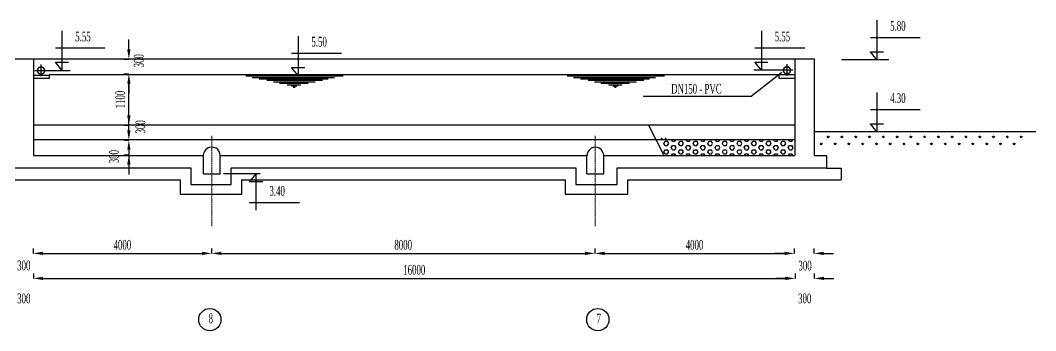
# Model space of a CAD drawing. Header units: millimetres. Extents: x -702765 to 835888, y -645289 to 262.
# Drawn here: x 560302 to 581143, y -302968 to -296600 of the extents above; entities that cross this region are included whole.
import ezdxf
from ezdxf.enums import TextEntityAlignment as Align

# ---------------------------------------------------------------- set-up
doc = ezdxf.new("R2010")
doc.units = ezdxf.units.MM
doc.header["$LTSCALE"] = 0.01
doc.linetypes.add('CENTER', pattern=[2, 1.25, -0.25, 0.25, -0.25])
doc.layers.add('duong tam', color=6, linetype='CENTER', lineweight=9)
doc.layers.add('HACTH', color=9, linetype='Continuous')
doc.styles.add('TUYEN', font='vntimeh.shx', dxfattribs={"width": 0.6, "height": 200})
doc.dimstyles.new('D2', dxfattribs={"dimtxt": 200, "dimasz": 300, "dimexe": 0.18, "dimexo": 6.25, "dimgap": 50, "dimtad": 1, "dimdec": 0, "dimzin": 12, "dimdsep": 46, "dimtxsty": 'TUYEN', "dimcen": 0.09, "dimdle": 80, "dimclrd": 1, "dimclre": 1, "dimclrt": 2, "dimadec": 0, "dimazin": 0, "dimtfac": 0.000899191, "dimtdec": 0, "dimtofl": 0, "dimtmove": 2, "dimatfit": 3, "dimfxl": 0, "dimtolj": 1, "dimtzin": 12, "dimarcsym": 0})

# ---------------------------------------------------------------- blocks, each defined once
blk = doc.blocks.new('*X13')
at = {"color": 0}
for p, q in [((5515, 34365), (5489, 34392)), ((5515, 34365), (5515, 34403)), ((5515, 34365), (5542, 34392)), ((5798, 34365), (5772, 34392)), ((5798, 34365), (5798, 34403)), ((5798, 34365), (5825, 34392)), ((6081, 34365), (6055, 34392)), ((6081, 34365), (6081, 34403)), ((6081, 34365), (6108, 34392)), ((6364, 34365), (6337, 34392)), ((6364, 34365), (6364, 34403)), ((6364, 34365), (6390, 34392)), ((6647, 34365), (6620, 34392)), ((6647, 34365), (6647, 34403)), ((6647, 34365), (6673, 34392)), ((6930, 34365), (6903, 34392)), ((6930, 34365), (6930, 34403)), ((6930, 34365), (6956, 34392)), ((7212, 34365), (7186, 34392)), ((7212, 34365), (7212, 34403)), ((7212, 34365), (7239, 34392)), ((7495, 34365), (7469, 34392)), ((7495, 34365), (7495, 34403)), ((7495, 34365), (7522, 34392)), ((7778, 34365), (7752, 34392)), ((7778, 34365), (7778, 34403)), ((7778, 34365), (7805, 34392)), ((8061, 34365), (8035, 34392)), ((8061, 34365), (8061, 34403)), ((8061, 34365), (8088, 34392)), ((8344, 34365), (8317, 34392)), ((8344, 34365), (8344, 34403)), ((8344, 34365), (8370, 34392)), ((8627, 34365), (8600, 34392)), ((8627, 34365), (8627, 34403)), ((8627, 34365), (8653, 34392)), ((8910, 34365), (8883, 34392)), ((8910, 34365), (8910, 34403)), ((8910, 34365), (8936, 34392)), ((9192, 34365), (9166, 34392)), ((9192, 34365), (9192, 34403)), ((9192, 34365), (9219, 34392)), ((9475, 34365), (9449, 34392)), ((9475, 34365), (9475, 34403)), ((9475, 34365), (9502, 34392)), ((5374, 34224), (5347, 34250)), ((5374, 34224), (5374, 34261)), ((5374, 34224), (5401, 34250)), ((5657, 34224), (5630, 34250)), ((5657, 34224), (5657, 34261)), ((5657, 34224), (5683, 34250)), ((5940, 34224), (5913, 34250)), ((5940, 34224), (5940, 34261)), ((5940, 34224), (5966, 34250)), ((6223, 34224), (6196, 34250)), ((6223, 34224), (6223, 34261)), ((6223, 34224), (6249, 34250)), ((6505, 34224), (6479, 34250)), ((6505, 34224), (6505, 34261)), ((6505, 34224), (6532, 34250)), ((6788, 34224), (6762, 34250)), ((6788, 34224), (6788, 34261)), ((6788, 34224), (6815, 34250)), ((7071, 34224), (7045, 34250)), ((7071, 34224), (7071, 34261)), ((7071, 34224), (7098, 34250)), ((7354, 34224), (7327, 34250)), ((7354, 34224), (7354, 34261)), ((7354, 34224), (7380, 34250)), ((7637, 34224), (7610, 34250)), ((7637, 34224), (7637, 34261)), ((7637, 34224), (7663, 34250)), ((7920, 34224), (7893, 34250)), ((7920, 34224), (7920, 34261)), ((7920, 34224), (7946, 34250)), ((8202, 34224), (8176, 34250)), ((8202, 34224), (8202, 34261)), ((8202, 34224), (8229, 34250)), ((8485, 34224), (8459, 34250)), ((8485, 34224), (8485, 34261)), ((8485, 34224), (8512, 34250)), ((8768, 34224), (8742, 34250)), ((8768, 34224), (8768, 34261)), ((8768, 34224), (8795, 34250)), ((9051, 34224), (9024, 34250)), ((9051, 34224), (9051, 34261)), ((9051, 34224), (9077, 34250)), ((9334, 34224), (9307, 34250)), ((9334, 34224), (9334, 34261)), ((9334, 34224), (9360, 34250))]:
    blk.add_line(p, q, dxfattribs=at)
blk = doc.blocks.new('*D128')
at = {"layer": 'Defpoints', "color": 0, "linetype": 'Continuous'}
for p in [(560162, -300870), (560566, -300870), (560566, -301382)]:
    blk.add_point(p, dxfattribs=at)
at = {"layer": 'HACTH', "color": 1, "linetype": 'ByBlock', "lineweight": -2}
for p, q in [((560162, -301282), (560162, -301382)), ((560566, -301282), (560566, -301382)), ((559962, -301382), (559762, -301382)), ((560766, -301382), (560966, -301382))]:
    blk.add_line(p, q, dxfattribs=at)
at = {"layer": 'HACTH', "color": 1, "linetype": 'Continuous'}
for points in [[(559962, -301348), (559962, -301415), (560162, -301382)], [(560766, -301348), (560766, -301415), (560566, -301382)]]:
    blk.add_solid(points, dxfattribs=at)
at = {"layer": 'HACTH', "color": 2, "linetype": 'Continuous', "insert": (560374, -301630), "char_height": 200, "attachment_point": 5, "style": 'TUYEN'}
blk.add_mtext('\\A1;300', dxfattribs=at)
blk = doc.blocks.new('*D129')
at = {"layer": 'Defpoints', "color": 0, "linetype": 'Continuous'}
for p in [(560566, -300897), (564229, -300897), (564229, -301382)]:
    blk.add_point(p, dxfattribs=at)
at = {"layer": 'HACTH', "color": 1, "linetype": 'ByBlock', "lineweight": -2}
for p, q in [((560566, -301282), (560566, -301382)), ((564229, -301282), (564229, -301382)), ((560766, -301382), (564029, -301382))]:
    blk.add_line(p, q, dxfattribs=at)
at = {"layer": 'HACTH', "color": 1, "linetype": 'Continuous'}
for points in [[(560766, -301348), (560766, -301415), (560566, -301382)], [(564029, -301348), (564029, -301415), (564229, -301382)]]:
    blk.add_solid(points, dxfattribs=at)
at = {"layer": 'HACTH', "color": 2, "linetype": 'Continuous', "insert": (562397, -301207), "char_height": 200, "attachment_point": 5, "style": 'TUYEN'}
blk.add_mtext('\\A1;4000', dxfattribs=at)
blk = doc.blocks.new('*D130')
at = {"layer": 'Defpoints', "color": 0, "linetype": 'Continuous'}
for p in [(564229, -300897), (572094, -300897), (572094, -301382)]:
    blk.add_point(p, dxfattribs=at)
at = {"layer": 'HACTH', "color": 1, "linetype": 'ByBlock', "lineweight": -2}
for p, q in [((564229, -301282), (564229, -301382)), ((572094, -301282), (572094, -301382)), ((564429, -301382), (571894, -301382))]:
    blk.add_line(p, q, dxfattribs=at)
at = {"layer": 'HACTH', "color": 1, "linetype": 'Continuous'}
for points in [[(564429, -301348), (564429, -301415), (564229, -301382)], [(571894, -301348), (571894, -301415), (572094, -301382)]]:
    blk.add_solid(points, dxfattribs=at)
at = {"layer": 'HACTH', "color": 2, "linetype": 'Continuous', "insert": (568161, -301207), "char_height": 200, "attachment_point": 5, "style": 'TUYEN'}
blk.add_mtext('\\A1;8000', dxfattribs=at)
blk = doc.blocks.new('*D131')
at = {"layer": 'Defpoints', "color": 0, "linetype": 'Continuous'}
for p in [(572094, -300897), (576188, -300897), (576188, -301382)]:
    blk.add_point(p, dxfattribs=at)
at = {"layer": 'HACTH', "color": 1, "linetype": 'ByBlock', "lineweight": -2}
for p, q in [((572094, -301282), (572094, -301382)), ((576188, -301282), (576188, -301382)), ((572294, -301382), (575988, -301382))]:
    blk.add_line(p, q, dxfattribs=at)
at = {"layer": 'HACTH', "color": 1, "linetype": 'Continuous'}
for points in [[(572294, -301348), (572294, -301415), (572094, -301382)], [(575988, -301348), (575988, -301415), (576188, -301382)]]:
    blk.add_solid(points, dxfattribs=at)
at = {"layer": 'HACTH', "color": 2, "linetype": 'Continuous', "insert": (574141, -301207), "char_height": 200, "attachment_point": 5, "style": 'TUYEN'}
blk.add_mtext('\\A1;4000', dxfattribs=at)
blk = doc.blocks.new('*D132')
at = {"layer": 'Defpoints', "color": 0, "linetype": 'Continuous'}
for p in [(576188, -300897), (576592, -300897), (576592, -301382)]:
    blk.add_point(p, dxfattribs=at)
at = {"layer": 'HACTH', "color": 1, "linetype": 'ByBlock', "lineweight": -2}
for p, q in [((576188, -301282), (576188, -301382)), ((576592, -301282), (576592, -301382)), ((575988, -301382), (575788, -301382)), ((576792, -301382), (576992, -301382))]:
    blk.add_line(p, q, dxfattribs=at)
at = {"layer": 'HACTH', "color": 1, "linetype": 'Continuous'}
for points in [[(575988, -301348), (575988, -301415), (576188, -301382)], [(576792, -301348), (576792, -301415), (576592, -301382)]]:
    blk.add_solid(points, dxfattribs=at)
at = {"layer": 'HACTH', "color": 2, "linetype": 'Continuous', "insert": (576409, -301633), "char_height": 200, "attachment_point": 5, "style": 'TUYEN'}
blk.add_mtext('\\A1;300', dxfattribs=at)
blk = doc.blocks.new('*D137')
at = {"layer": 'Defpoints', "color": 0, "linetype": 'Continuous'}
for p in [(560178, -300641), (560570, -300641), (560570, -301895)]:
    blk.add_point(p, dxfattribs=at)
at = {"layer": 'HACTH', "color": 1, "linetype": 'ByBlock', "lineweight": -2}
for p, q in [((559978, -301895), (559778, -301895)), ((560178, -301795), (560178, -301895)), ((560570, -301795), (560570, -301895)), ((560770, -301895), (560970, -301895))]:
    blk.add_line(p, q, dxfattribs=at)
at = {"layer": 'HACTH', "color": 1, "linetype": 'Continuous'}
for points in [[(559978, -301861), (559978, -301928), (560178, -301895)], [(560770, -301861), (560770, -301928), (560570, -301895)]]:
    blk.add_solid(points, dxfattribs=at)
at = {"layer": 'HACTH', "color": 2, "linetype": 'Continuous', "insert": (560374, -302307), "char_height": 200, "attachment_point": 5, "style": 'TUYEN'}
blk.add_mtext('\\A1;300', dxfattribs=at)
blk = doc.blocks.new('*D138')
at = {"layer": 'Defpoints', "color": 0, "linetype": 'Continuous'}
for p in [(560570, -300641), (576206, -300641), (576206, -301895)]:
    blk.add_point(p, dxfattribs=at)
at = {"layer": 'HACTH', "color": 1, "linetype": 'ByBlock', "lineweight": -2}
for p, q in [((560570, -301795), (560570, -301895)), ((560770, -301895), (576006, -301895)), ((576206, -301795), (576206, -301895))]:
    blk.add_line(p, q, dxfattribs=at)
at = {"layer": 'HACTH', "color": 1, "linetype": 'Continuous'}
for points in [[(560770, -301861), (560770, -301928), (560570, -301895)], [(576006, -301861), (576006, -301928), (576206, -301895)]]:
    blk.add_solid(points, dxfattribs=at)
at = {"layer": 'HACTH', "color": 2, "linetype": 'Continuous', "insert": (568388, -301720), "char_height": 200, "attachment_point": 5, "style": 'TUYEN'}
blk.add_mtext('\\A1;16000', dxfattribs=at)
blk = doc.blocks.new('*D139')
at = {"layer": 'Defpoints', "color": 0, "linetype": 'Continuous'}
for p in [(576206, -300681), (576598, -300681), (576598, -301895)]:
    blk.add_point(p, dxfattribs=at)
at = {"layer": 'HACTH', "color": 1, "linetype": 'ByBlock', "lineweight": -2}
for p, q in [((576006, -301895), (575806, -301895)), ((576206, -301795), (576206, -301895)), ((576598, -301795), (576598, -301895)), ((576798, -301895), (576998, -301895))]:
    blk.add_line(p, q, dxfattribs=at)
at = {"layer": 'HACTH', "color": 1, "linetype": 'Continuous'}
for points in [[(576006, -301861), (576006, -301928), (576206, -301895)], [(576798, -301861), (576798, -301928), (576598, -301895)]]:
    blk.add_solid(points, dxfattribs=at)
at = {"layer": 'HACTH', "color": 2, "linetype": 'Continuous', "insert": (576402, -302307), "char_height": 200, "attachment_point": 5, "style": 'TUYEN'}
blk.add_mtext('\\A1;300', dxfattribs=at)
blk = doc.blocks.new('*D148')
at = {"layer": 'Defpoints', "color": 0, "linetype": 'Continuous'}
for p in [(562293, -299057), (562530, -299057), (562293, -299362)]:
    blk.add_point(p, dxfattribs=at)
at = {"layer": 'HACTH', "color": 1, "linetype": 'ByBlock', "lineweight": -2}
for p, q in [((562530, -298857), (562530, -298657)), ((562430, -299057), (562530, -299057)), ((562430, -299362), (562530, -299362)), ((562530, -299562), (562530, -299762))]:
    blk.add_line(p, q, dxfattribs=at)
at = {"layer": 'HACTH', "color": 1, "linetype": 'Continuous'}
for points in [[(562497, -298857), (562564, -298857), (562530, -299057)], [(562497, -299562), (562564, -299562), (562530, -299362)]]:
    blk.add_solid(points, dxfattribs=at)
at = {"layer": 'HACTH', "color": 2, "linetype": 'Continuous', "insert": (562225, -299396), "char_height": 200, "attachment_point": 5, "rotation": 90, "style": 'TUYEN'}
blk.add_mtext('\\A1;300', dxfattribs=at)
blk = doc.blocks.new('*D149')
at = {"layer": 'Defpoints', "color": 0, "linetype": 'Continuous'}
for p in [(562293, -298752), (562530, -298752), (562293, -299057)]:
    blk.add_point(p, dxfattribs=at)
at = {"layer": 'HACTH', "color": 1, "linetype": 'ByBlock', "lineweight": -2}
for p, q in [((562530, -298552), (562530, -298352)), ((562430, -298752), (562530, -298752)), ((562430, -299057), (562530, -299057)), ((562530, -299257), (562530, -299457))]:
    blk.add_line(p, q, dxfattribs=at)
at = {"layer": 'HACTH', "color": 1, "linetype": 'Continuous'}
for points in [[(562497, -298552), (562564, -298552), (562530, -298752)], [(562497, -299257), (562564, -299257), (562530, -299057)]]:
    blk.add_solid(points, dxfattribs=at)
at = {"layer": 'HACTH', "color": 2, "linetype": 'Continuous', "insert": (562768, -298786), "char_height": 200, "attachment_point": 5, "rotation": 90, "style": 'TUYEN'}
blk.add_mtext('\\A1;300', dxfattribs=at)
blk = doc.blocks.new('*D150')
at = {"layer": 'Defpoints', "color": 0, "linetype": 'Continuous'}
for p in [(562327, -297701), (562530, -297701), (562327, -298752)]:
    blk.add_point(p, dxfattribs=at)
at = {"layer": 'HACTH', "color": 1, "linetype": 'ByBlock', "lineweight": -2}
for p, q in [((562430, -297701), (562530, -297701)), ((562530, -298552), (562530, -297901)), ((562430, -298752), (562530, -298752))]:
    blk.add_line(p, q, dxfattribs=at)
at = {"layer": 'HACTH', "color": 1, "linetype": 'Continuous'}
for points in [[(562497, -297901), (562564, -297901), (562530, -297701)], [(562497, -298552), (562564, -298552), (562530, -298752)]]:
    blk.add_solid(points, dxfattribs=at)
at = {"layer": 'HACTH', "color": 2, "linetype": 'Continuous', "insert": (562355, -298226), "char_height": 200, "attachment_point": 5, "rotation": 90, "style": 'TUYEN'}
blk.add_mtext('\\A1;1100', dxfattribs=at)
blk = doc.blocks.new('*D151')
at = {"layer": 'Defpoints', "color": 0, "linetype": 'Continuous'}
for p in [(562361, -297396), (562530, -297396), (562361, -297701)]:
    blk.add_point(p, dxfattribs=at)
at = {"layer": 'HACTH', "color": 1, "linetype": 'ByBlock', "lineweight": -2}
for p, q in [((562530, -297196), (562530, -296996)), ((562430, -297396), (562530, -297396)), ((562430, -297701), (562530, -297701)), ((562530, -297901), (562530, -298101))]:
    blk.add_line(p, q, dxfattribs=at)
at = {"layer": 'HACTH', "color": 1, "linetype": 'Continuous'}
for points in [[(562497, -297196), (562564, -297196), (562530, -297396)], [(562497, -297901), (562564, -297901), (562530, -297701)]]:
    blk.add_solid(points, dxfattribs=at)
at = {"layer": 'HACTH', "color": 2, "linetype": 'Continuous', "insert": (562734, -297430), "char_height": 200, "attachment_point": 5, "rotation": 90, "style": 'TUYEN'}
blk.add_mtext('\\A1;300', dxfattribs=at)

msp = doc.modelspace()

# ---------------------------------------------------------------- linework, layer by layer
for p, q in [((577883.6, -296599.7), (577883.6, -297407.3)), ((561156.7, -296815.1), (561156.7, -297622.6)), ((575513.3, -296815.1), (575513.3, -297622.6)), ((577748.9, -296949.7), (578772.4, -296949.7)), ((561022, -297165), (562045.6, -297165)), ((575378.6, -297165), (576402.1, -297165)), ((560172.1, -297387), (560570.2, -297387)), ((560570.2, -297387), (560570.2, -299376.4)), ((560572.9, -297389.7), (576197.5, -297389.7)), ((565870.4, -297272.7), (566893.9, -297272.7)), ((576197.5, -297387), (576197.5, -299376.4)), ((576197.5, -297387), (576595.7, -297387)), ((576595.7, -297387), (576595.7, -299376.4)), ((577748.9, -297245.8), (578018.3, -297245.8)), ((577883.6, -297407.3), (577748.9, -297245.8)), ((560726.5, -297506.2), (560726.5, -297746.9)), ((561156.7, -297622.6), (561022, -297461.1)), ((561022, -297461.1), (561291.4, -297461.1)), ((565870.4, -297568.8), (566139.8, -297568.8)), ((575513.3, -297622.6), (575378.6, -297461.1)), ((575378.6, -297461.1), (575647.9, -297461.1)), ((576037.8, -297499.7), (576037.8, -297740.3)), ((577156.3, -297400.7), (578126, -297400.7)), ((560573.6, -297728.1), (560893.2, -297728.1)), ((560893.2, -297796), (560573.6, -297796)), ((560603, -297629.3), (561325.6, -297629.3)), ((560893.2, -297728.1), (560893.2, -297796)), ((575300.3, -298157), (575930.9, -297663)), ((576161.3, -297622.8), (575355.3, -297622.8)), ((576161.3, -297721.5), (575871, -297721.5)), ((575871, -297721.5), (575871, -297789.4)), ((575871, -297789.4), (576188.1, -297789.4)), ((573084.6, -298157), (575300.3, -298157)), ((577883.6, -298080.2), (577883.6, -298887.7)), ((577748.9, -298430.1), (578772.4, -298430.1)), ((560569.6, -298746.3), (576197.5, -298746.3)), ((573520.3, -299371.9), (573194.7, -298743.5)), ((577883.6, -298887.7), (577748.9, -298726.2)), ((577748.9, -298726.2), (578018.3, -298726.2)), ((560569.6, -299045.4), (576197.5, -299045.4)), ((576590.7, -298881.2), (581142.8, -298881.2)), ((560570.2, -299376.4), (564060.6, -299376.4)), ((564060.6, -299746.6), (564060.6, -299376.4)), ((564406.4, -299746.6), (564406.4, -299376.4)), ((564406.6, -299376.4), (571933.5, -299376.4)), ((571932.4, -299746.6), (571932.4, -299376.4)), ((572278.2, -299746.6), (572278.2, -299376.4)), ((572278.2, -299376.4), (576197.5, -299376.4)), ((576593, -299376), (576847.9, -299376)), ((576847.9, -299376), (576847.9, -299630.8)), ((556557.7, -299625.1), (563801.5, -299625.1)), ((563801.5, -299625.1), (563801.5, -299966.4)), ((564631.9, -299966.4), (564631.9, -299625.1)), ((564631.9, -299625.1), (571704.4, -299625.1)), ((571704.4, -299625.1), (571704.4, -299966.4)), ((572554.4, -299966.4), (572554.4, -299625.1)), ((572554.4, -299625.1), (576844.5, -299625.1)), ((576847.9, -299630.8), (577151.5, -299630.8)), ((577151.5, -299630.8), (577151.5, -299873.5)), ((556777.2, -299873.8), (563582, -299873.8)), ((563582, -299866.7), (563582, -300165.8)), ((564060.6, -299746.6), (564406.4, -299746.6)), ((564469.8, -299742.5), (565224, -299742.5)), ((564851.4, -300165.8), (564851.4, -299866.7)), ((564851.4, -299873.8), (571484.9, -299873.8)), ((565143.1, -299742.5), (565008.5, -299904)), ((565143.1, -300496.2), (565143.1, -299742.5)), ((571484.9, -299873.8), (571484.9, -300165.8)), ((571932.4, -299746.6), (572278.2, -299746.6)), ((572773.9, -300165.8), (572773.9, -299873.8)), ((572773.9, -299873.8), (577143.1, -299873.8)), ((563801.5, -299966.4), (564631.9, -299966.4)), ((565008.5, -299904), (565277.8, -299904)), ((571704.4, -299966.4), (572554.4, -299966.4)), ((563582, -300165.8), (564851.4, -300165.8)), ((571484.9, -300165.8), (572773.9, -300165.8)), ((565008.5, -300334.7), (566032, -300334.7))]:
    msp.add_line(p, q)
at = {"color": 4}
msp.add_line((560893.9, -297714.3), (576197.5, -297714.3), dxfattribs=at)
at = {"const_width": 30}
for points in [[(560726.3, -297558.5, 1), (560726.3, -297701.6, 1)], [(560726.3, -297704.6, 1), (560726.3, -297558.5, 1)], [(576037.9, -297698, -1), (576037.9, -297551.9, -1)], [(576037.9, -297551.9, -1), (576037.9, -297695, -1)]]:
    msp.add_lwpolyline(points, format="xyb", dxfattribs=at)
for centre in [(564192.9, -302739.6), (564192.9, -302739.6), (572155.3, -302739.6), (572155.3, -302739.6)]:
    msp.add_circle(centre, 228.1)
for centre, radius, start, end in [((564231.9, -299376), 174.6, 359.87811, 180.12189), ((572105.4, -299374.5), 171.9, 359.36339, 180.63661)]:
    msp.add_arc(centre, radius, start, end)
at = {"layer": 'duong tam', "ltscale": 200}
for p, q in [((564230.1, -298970.8), (564230.1, -300826.8)), ((572101.9, -298970.8), (572101.9, -300826.8))]:
    msp.add_line(p, q, dxfattribs=at)
at = {"layer": 'HACTH'}
for p, q in [((566005.1, -296922.7), (566005.1, -297730.3)), ((566005.1, -297730.3), (565870.4, -297568.8)), ((564929.7, -297740.2), (566929.6, -297740.2)), ((565062.2, -297770.3), (566748.9, -297770.3)), ((565206.8, -297800.4), (566622.4, -297800.4)), ((571523.2, -297740.2), (573523, -297740.2)), ((571655.7, -297770.3), (573342.3, -297770.3)), ((571800.3, -297800.4), (573215.8, -297800.4)), ((565363.4, -297830.5), (566507.9, -297830.5)), ((565495.9, -297860.6), (566357.3, -297860.6)), ((565622.4, -297890.7), (566212.8, -297890.7)), ((565779.1, -297920.8), (566062.2, -297920.8)), ((565869.4, -297944.8), (565977.8, -297944.8)), ((565905.6, -297968.9), (565941.7, -297968.9)), ((571956.9, -297830.5), (573101.4, -297830.5)), ((572089.4, -297860.6), (572950.8, -297860.6)), ((572215.9, -297890.7), (572806.2, -297890.7)), ((572372.5, -297920.8), (572655.6, -297920.8)), ((572462.9, -297944.8), (572571.3, -297944.8)), ((572499, -297968.9), (572535.2, -297968.9))]:
    msp.add_line(p, q, dxfattribs=at)
at = {"layer": 'HACTH', "ltscale": 1000}
for p, q in [((573335.5, -299047.9), (573385.5, -299047.9)), ((573485.5, -299047.9), (573464.6, -299011.7)), ((573485.5, -299047.9), (573535.5, -299047.9)), ((573535.5, -299047.9), (573556.4, -299011.7)), ((573635.5, -299047.9), (573685.5, -299047.9)), ((573687.6, -299081.6), (573666.7, -299045.4)), ((573737.6, -299081.6), (573758.5, -299045.4)), ((573987.6, -299081.6), (573966.7, -299045.4)), ((574037.6, -299081.6), (574058.5, -299045.4)), ((574287.6, -299081.6), (574266.7, -299045.4)), ((574337.6, -299081.6), (574358.5, -299045.4)), ((574587.6, -299081.6), (574566.7, -299045.4)), ((574637.6, -299081.6), (574658.5, -299045.4)), ((574887.6, -299081.6), (574866.7, -299045.4)), ((574937.6, -299081.6), (574958.5, -299045.4)), ((575187.6, -299081.6), (575166.7, -299045.4)), ((575237.6, -299081.6), (575258.5, -299045.4)), ((575487.6, -299081.6), (575466.7, -299045.4)), ((575537.6, -299081.6), (575558.5, -299045.4)), ((575787.6, -299081.6), (575766.7, -299045.4)), ((575837.6, -299081.6), (575858.5, -299045.4)), ((576087.6, -299081.6), (576066.7, -299045.4)), ((576137.6, -299081.6), (576158.5, -299045.4)), ((573512.6, -299124.9), (573537.6, -299081.6)), ((573537.6, -299168.2), (573512.6, -299124.9)), ((573512.6, -299298.1), (573537.6, -299254.8)), ((573537.6, -299081.6), (573587.6, -299081.6)), ((573537.6, -299168.2), (573587.6, -299168.2)), ((573537.6, -299254.8), (573587.6, -299254.8)), ((573612.6, -299124.9), (573587.6, -299081.6)), ((573587.6, -299168.2), (573612.6, -299124.9)), ((573612.6, -299298.1), (573587.6, -299254.8)), ((573662.6, -299211.5), (573687.6, -299168.2)), ((573687.6, -299254.8), (573662.6, -299211.5)), ((573687.6, -299081.6), (573737.6, -299081.6)), ((573687.6, -299168.2), (573737.6, -299168.2)), ((573687.6, -299254.8), (573737.6, -299254.8)), ((573762.6, -299211.5), (573737.6, -299168.2)), ((573737.6, -299254.8), (573762.6, -299211.5)), ((573812.6, -299124.9), (573837.6, -299081.6)), ((573837.6, -299168.2), (573812.6, -299124.9)), ((573812.6, -299298.1), (573837.6, -299254.8)), ((573837.6, -299081.6), (573887.6, -299081.6)), ((573837.6, -299168.2), (573887.6, -299168.2)), ((573837.6, -299254.8), (573887.6, -299254.8)), ((573912.6, -299124.9), (573887.6, -299081.6)), ((573887.6, -299168.2), (573912.6, -299124.9)), ((573912.6, -299298.1), (573887.6, -299254.8)), ((573962.6, -299211.5), (573987.6, -299168.2)), ((573987.6, -299254.8), (573962.6, -299211.5)), ((573987.6, -299081.6), (574037.6, -299081.6)), ((573987.6, -299168.2), (574037.6, -299168.2)), ((573987.6, -299254.8), (574037.6, -299254.8)), ((574062.6, -299211.5), (574037.6, -299168.2)), ((574037.6, -299254.8), (574062.6, -299211.5)), ((574112.6, -299124.9), (574137.6, -299081.6)), ((574137.6, -299168.2), (574112.6, -299124.9)), ((574112.6, -299298.1), (574137.6, -299254.8)), ((574137.6, -299081.6), (574187.6, -299081.6)), ((574137.6, -299168.2), (574187.6, -299168.2)), ((574137.6, -299254.8), (574187.6, -299254.8)), ((574212.6, -299124.9), (574187.6, -299081.6)), ((574187.6, -299168.2), (574212.6, -299124.9)), ((574212.6, -299298.1), (574187.6, -299254.8)), ((574262.6, -299211.5), (574287.6, -299168.2)), ((574287.6, -299254.8), (574262.6, -299211.5)), ((574287.6, -299081.6), (574337.6, -299081.6)), ((574287.6, -299168.2), (574337.6, -299168.2)), ((574287.6, -299254.8), (574337.6, -299254.8)), ((574362.6, -299211.5), (574337.6, -299168.2)), ((574337.6, -299254.8), (574362.6, -299211.5)), ((574412.6, -299124.9), (574437.6, -299081.6)), ((574437.6, -299168.2), (574412.6, -299124.9)), ((574412.6, -299298.1), (574437.6, -299254.8)), ((574437.6, -299081.6), (574487.6, -299081.6)), ((574437.6, -299168.2), (574487.6, -299168.2)), ((574437.6, -299254.8), (574487.6, -299254.8)), ((574512.6, -299124.9), (574487.6, -299081.6)), ((574487.6, -299168.2), (574512.6, -299124.9)), ((574512.6, -299298.1), (574487.6, -299254.8)), ((574562.6, -299211.5), (574587.6, -299168.2)), ((574587.6, -299254.8), (574562.6, -299211.5)), ((574587.6, -299081.6), (574637.6, -299081.6)), ((574587.6, -299168.2), (574637.6, -299168.2)), ((574587.6, -299254.8), (574637.6, -299254.8)), ((574662.6, -299211.5), (574637.6, -299168.2)), ((574637.6, -299254.8), (574662.6, -299211.5)), ((574712.6, -299124.9), (574737.6, -299081.6)), ((574737.6, -299168.2), (574712.6, -299124.9)), ((574712.6, -299298.1), (574737.6, -299254.8)), ((574737.6, -299081.6), (574787.6, -299081.6)), ((574737.6, -299168.2), (574787.6, -299168.2)), ((574737.6, -299254.8), (574787.6, -299254.8)), ((574812.6, -299124.9), (574787.6, -299081.6)), ((574787.6, -299168.2), (574812.6, -299124.9)), ((574812.6, -299298.1), (574787.6, -299254.8)), ((574862.6, -299211.5), (574887.6, -299168.2)), ((574887.6, -299254.8), (574862.6, -299211.5)), ((574887.6, -299081.6), (574937.6, -299081.6)), ((574887.6, -299168.2), (574937.6, -299168.2)), ((574887.6, -299254.8), (574937.6, -299254.8)), ((574962.6, -299211.5), (574937.6, -299168.2)), ((574937.6, -299254.8), (574962.6, -299211.5)), ((575012.6, -299124.9), (575037.6, -299081.6)), ((575037.6, -299168.2), (575012.6, -299124.9)), ((575012.6, -299298.1), (575037.6, -299254.8)), ((575037.6, -299081.6), (575087.6, -299081.6)), ((575037.6, -299168.2), (575087.6, -299168.2)), ((575037.6, -299254.8), (575087.6, -299254.8)), ((575112.6, -299124.9), (575087.6, -299081.6)), ((575087.6, -299168.2), (575112.6, -299124.9)), ((575112.6, -299298.1), (575087.6, -299254.8)), ((575162.6, -299211.5), (575187.6, -299168.2)), ((575187.6, -299254.8), (575162.6, -299211.5)), ((575187.6, -299081.6), (575237.6, -299081.6)), ((575187.6, -299168.2), (575237.6, -299168.2)), ((575187.6, -299254.8), (575237.6, -299254.8)), ((575262.6, -299211.5), (575237.6, -299168.2)), ((575237.6, -299254.8), (575262.6, -299211.5)), ((575312.6, -299124.9), (575337.6, -299081.6)), ((575337.6, -299168.2), (575312.6, -299124.9)), ((575312.6, -299298.1), (575337.6, -299254.8)), ((575337.6, -299081.6), (575387.6, -299081.6)), ((575337.6, -299168.2), (575387.6, -299168.2)), ((575337.6, -299254.8), (575387.6, -299254.8)), ((575412.6, -299124.9), (575387.6, -299081.6)), ((575387.6, -299168.2), (575412.6, -299124.9)), ((575412.6, -299298.1), (575387.6, -299254.8)), ((575462.6, -299211.5), (575487.6, -299168.2)), ((575487.6, -299254.8), (575462.6, -299211.5)), ((575487.6, -299081.6), (575537.6, -299081.6)), ((575487.6, -299168.2), (575537.6, -299168.2)), ((575487.6, -299254.8), (575537.6, -299254.8)), ((575562.6, -299211.5), (575537.6, -299168.2)), ((575537.6, -299254.8), (575562.6, -299211.5)), ((575612.6, -299124.9), (575637.6, -299081.6)), ((575637.6, -299168.2), (575612.6, -299124.9)), ((575612.6, -299298.1), (575637.6, -299254.8)), ((575637.6, -299081.6), (575687.6, -299081.6)), ((575637.6, -299168.2), (575687.6, -299168.2)), ((575637.6, -299254.8), (575687.6, -299254.8)), ((575712.6, -299124.9), (575687.6, -299081.6)), ((575687.6, -299168.2), (575712.6, -299124.9)), ((575712.6, -299298.1), (575687.6, -299254.8)), ((575762.6, -299211.5), (575787.6, -299168.2)), ((575787.6, -299254.8), (575762.6, -299211.5)), ((575787.6, -299081.6), (575837.6, -299081.6)), ((575787.6, -299168.2), (575837.6, -299168.2)), ((575787.6, -299254.8), (575837.6, -299254.8)), ((575862.6, -299211.5), (575837.6, -299168.2)), ((575837.6, -299254.8), (575862.6, -299211.5)), ((575912.6, -299124.9), (575937.6, -299081.6)), ((575937.6, -299168.2), (575912.6, -299124.9)), ((575912.6, -299298.1), (575937.6, -299254.8)), ((575937.6, -299081.6), (575987.6, -299081.6)), ((575937.6, -299168.2), (575987.6, -299168.2)), ((575937.6, -299254.8), (575987.6, -299254.8)), ((576012.6, -299124.9), (575987.6, -299081.6)), ((575987.6, -299168.2), (576012.6, -299124.9)), ((576012.6, -299298.1), (575987.6, -299254.8)), ((576062.6, -299211.5), (576087.6, -299168.2)), ((576087.6, -299254.8), (576062.6, -299211.5)), ((576087.6, -299081.6), (576137.6, -299081.6)), ((576087.6, -299168.2), (576137.6, -299168.2)), ((576087.6, -299254.8), (576137.6, -299254.8)), ((576162.6, -299211.5), (576137.6, -299168.2)), ((576137.6, -299254.8), (576162.6, -299211.5)), ((573537.6, -299341.4), (573512.6, -299298.1)), ((573537.6, -299341.4), (573587.6, -299341.4)), ((573587.6, -299341.4), (573612.6, -299298.1)), ((573667.4, -299376.4), (573687.6, -299341.4)), ((573687.6, -299341.4), (573737.6, -299341.4)), ((573757.8, -299376.4), (573737.6, -299341.4)), ((573837.6, -299341.4), (573812.6, -299298.1)), ((573837.6, -299341.4), (573887.6, -299341.4)), ((573887.6, -299341.4), (573912.6, -299298.1)), ((573967.4, -299376.4), (573987.6, -299341.4)), ((573987.6, -299341.4), (574037.6, -299341.4)), ((574057.8, -299376.4), (574037.6, -299341.4)), ((574137.6, -299341.4), (574112.6, -299298.1)), ((574137.6, -299341.4), (574187.6, -299341.4)), ((574187.6, -299341.4), (574212.6, -299298.1)), ((574267.4, -299376.4), (574287.6, -299341.4)), ((574287.6, -299341.4), (574337.6, -299341.4)), ((574357.8, -299376.4), (574337.6, -299341.4)), ((574437.6, -299341.4), (574412.6, -299298.1)), ((574437.6, -299341.4), (574487.6, -299341.4)), ((574487.6, -299341.4), (574512.6, -299298.1)), ((574567.4, -299376.4), (574587.6, -299341.4)), ((574587.6, -299341.4), (574637.6, -299341.4)), ((574657.8, -299376.4), (574637.6, -299341.4)), ((574737.6, -299341.4), (574712.6, -299298.1)), ((574737.6, -299341.4), (574787.6, -299341.4)), ((574787.6, -299341.4), (574812.6, -299298.1)), ((574867.4, -299376.4), (574887.6, -299341.4)), ((574887.6, -299341.4), (574937.6, -299341.4)), ((574957.8, -299376.4), (574937.6, -299341.4)), ((575037.6, -299341.4), (575012.6, -299298.1)), ((575037.6, -299341.4), (575087.6, -299341.4)), ((575087.6, -299341.4), (575112.6, -299298.1)), ((575167.4, -299376.4), (575187.6, -299341.4)), ((575187.6, -299341.4), (575237.6, -299341.4)), ((575257.8, -299376.4), (575237.6, -299341.4)), ((575337.6, -299341.4), (575312.6, -299298.1)), ((575337.6, -299341.4), (575387.6, -299341.4)), ((575387.6, -299341.4), (575412.6, -299298.1)), ((575467.4, -299376.4), (575487.6, -299341.4)), ((575487.6, -299341.4), (575537.6, -299341.4)), ((575557.8, -299376.4), (575537.6, -299341.4)), ((575637.6, -299341.4), (575612.6, -299298.1)), ((575637.6, -299341.4), (575687.6, -299341.4)), ((575687.6, -299341.4), (575712.6, -299298.1)), ((575767.4, -299376.4), (575787.6, -299341.4)), ((575787.6, -299341.4), (575837.6, -299341.4)), ((575857.8, -299376.4), (575837.6, -299341.4)), ((575937.6, -299341.4), (575912.6, -299298.1)), ((575937.6, -299341.4), (575987.6, -299341.4)), ((575987.6, -299341.4), (576012.6, -299298.1)), ((576067.4, -299376.4), (576087.6, -299341.4)), ((576087.6, -299341.4), (576137.6, -299341.4)), ((576157.8, -299376.4), (576137.6, -299341.4))]:
    msp.add_line(p, q, dxfattribs=at)

# ---------------------------------------------------------------- block references
msp.add_blockref('*X13', (571369, -333376.2), dxfattribs=at)

# ---------------------------------------------------------------- texts
at = {"layer": 'HACTH', "color": 4, "style": 'TUYEN', "width": 0.6}
for s, p in [('5.80', (578314.5, -296815.1)), ('5.55', (561587.7, -297030.4)), ('5.50', (566436, -297138.1)), ('5.55', (575944.2, -297030.4)), ('DN150 - PVC', (574178.8, -298103.9)), ('4.30', (578314.5, -298295.5)), ('3.40', (565574.1, -300200.1)), ('8', (564212.5, -302815.2)), ('7', (572174.9, -302815.2))]:
    msp.add_text(s, height=200, dxfattribs=at).set_placement(p, align=Align.CENTER)

# ---------------------------------------------------------------- dimensions: what is measured, and where the dimension line sits
at = {"layer": 'HACTH', "linetype": 'Continuous'}
for base, p1, p2, picture, middle in [((562530.3, -297395.8), (562360.7, -297700.9), (562360.7, -297395.8), '*D151', (562733.9, -297429.7)), ((562530.3, -298752), (562292.8, -299057.2), (562292.8, -298752), '*D149', (562767.8, -298785.9)), ((562530.3, -299057.2), (562292.8, -299362.3), (562292.8, -299057.2), '*D148', (562224.9, -299396.2))]:
    dim = msp.add_linear_dim(base=base, p1=p1, p2=p2, angle=90, text='300', dimstyle='D2', override={"dimasz": 200, "dimgap": 75, "dimcen": 40, "dimfxl": 100, "dimfxlon": 1, "dimarcsym": 1}, dxfattribs=at)
    dim.commit()
    dim.dimension.update_dxf_attribs({"geometry": picture, "text_midpoint": middle, "dimtype": 160})
dim = msp.add_linear_dim(base=(562530.3, -297700.9), p1=(562326.7, -298752), p2=(562326.7, -297700.9), angle=90, text='1100', dimstyle='D2', override={"dimasz": 200, "dimgap": 75, "dimcen": 40, "dimfxl": 100, "dimfxlon": 1, "dimarcsym": 1}, dxfattribs=at)
dim.commit()
dim.dimension.update_dxf_attribs({"geometry": '*D150', "text_midpoint": (562355.3, -298226.5)})
for base, p1, p2, text, picture, middle in [((560570.2, -301894.6), (560178.3, -300641.4), (560570.2, -300641.4), '300', '*D137', (560374.2, -302307.3)), ((576206, -301894.6), (560570.2, -300641.4), (576206, -300641.4), '16000', '*D138', (568388.1, -301719.6)), ((576597.9, -301894.6), (576206, -300680.6), (576597.9, -300680.6), '300', '*D139', (576401.9, -302307.3)), ((564228.8, -301381.8), (560565.6, -300897.3), (564228.8, -300897.3), '4000', '*D129', (562397.2, -301206.8)), ((572094, -301381.8), (564228.8, -300897.3), (572094, -300897.3), '8000', '*D130', (568161.4, -301206.8)), ((576188.1, -301381.8), (572094, -300897.3), (576188.1, -300897.3), '4000', '*D131', (574141, -301206.8))]:
    dim = msp.add_linear_dim(base=base, p1=p1, p2=p2, text=text, dimstyle='D2', override={"dimasz": 200, "dimgap": 75, "dimcen": 40, "dimfxl": 100, "dimfxlon": 1, "dimarcsym": 1}, dxfattribs=at)
    dim.commit()
    dim.dimension.update_dxf_attribs({"geometry": picture, "text_midpoint": middle})
for base, p1, p2, picture, middle in [((560565.6, -301381.8), (560161.6, -300870.4), (560565.6, -300870.4), '*D128', (560374.5, -301630.2)), ((576592.2, -301381.8), (576188.1, -300897.3), (576592.2, -300897.3), '*D132', (576409, -301633.2))]:
    dim = msp.add_linear_dim(base=base, p1=p1, p2=p2, text='300', dimstyle='D2', override={"dimasz": 200, "dimgap": 75, "dimcen": 40, "dimfxl": 100, "dimfxlon": 1, "dimarcsym": 1}, dxfattribs=at)
    dim.commit()
    dim.dimension.update_dxf_attribs({"geometry": picture, "text_midpoint": middle, "dimtype": 160})

doc.saveas('drawing.dxf')
